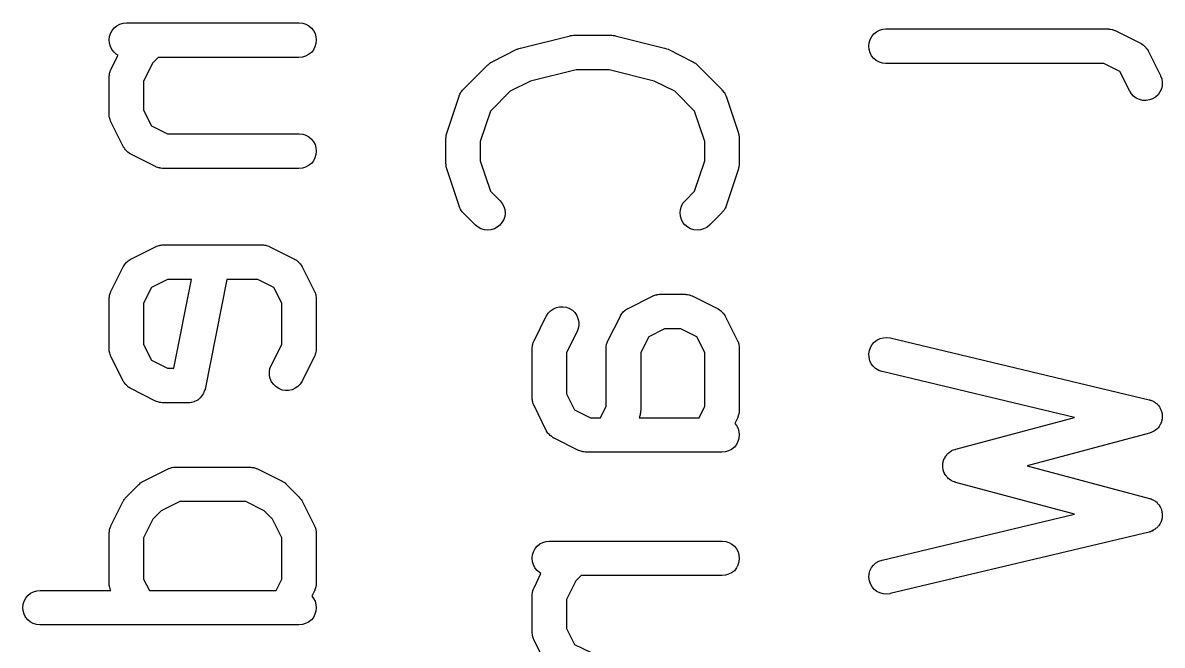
# Model space of a CAD drawing. Extents: x 99.2 to 141.2, y -118.7 to -76.
# Drawn here: x 99.639 to 102.939, y -100.834 to -99.032 of the extents above; entities that cross this region are included whole.
import ezdxf

# ---------------------------------------------------------------- set-up
doc = ezdxf.new("R2010")
doc.units = 0
doc.layers.add('BLACK', color=7, linetype='CONTINUOUS')

msp = doc.modelspace()

# ---------------------------------------------------------------- linework, layer by layer
at = {"layer": 'BLACK', "linetype": 'CONTINUOUS'}
for p, q in [((99.8932, -99.0628), (99.8978, -99.0542)), ((99.8978, -99.0542), (99.9041, -99.0467)), ((99.9041, -99.0467), (99.9116, -99.0405)), ((99.9116, -99.0405), (99.9202, -99.0359)), ((99.9202, -99.0359), (99.9296, -99.0331)), ((99.9296, -99.0331), (99.9393, -99.0321)), ((99.9393, -99.0321), (100.439, -99.0321)), ((100.439, -99.0321), (100.44, -99.0321)), ((100.44, -99.0321), (100.45, -99.0332)), ((100.45, -99.0332), (100.459, -99.0362)), ((100.459, -99.0362), (100.468, -99.0409)), ((100.468, -99.0409), (100.475, -99.0472)), ((100.475, -99.0472), (100.481, -99.0548)), ((100.481, -99.0548), (100.486, -99.0634)), ((102.112, -99.0584), (102.12, -99.0538)), ((102.12, -99.0538), (102.13, -99.051)), ((102.13, -99.051), (102.139, -99.05)), ((102.139, -99.05), (102.782, -99.05)), ((102.782, -99.05), (102.783, -99.05)), ((102.783, -99.05), (102.784, -99.0502)), ((102.784, -99.0502), (102.786, -99.0501)), ((102.786, -99.0501), (102.789, -99.0507)), ((102.789, -99.0507), (102.793, -99.0511)), ((102.793, -99.0511), (102.794, -99.0515)), ((102.794, -99.0515), (102.795, -99.0518)), ((102.795, -99.0518), (102.799, -99.053)), ((102.799, -99.053), (102.802, -99.054)), ((102.802, -99.054), (102.803, -99.0548)), ((102.803, -99.0548), (102.805, -99.0553)), ((102.805, -99.0553), (102.876, -99.091)), ((99.8893, -99.0818), (99.8903, -99.0721)), ((99.8902, -99.0915), (99.8893, -99.0818)), ((99.8903, -99.0721), (99.8932, -99.0628)), ((100.486, -99.0634), (100.488, -99.0728)), ((100.488, -99.0728), (100.489, -99.0825)), ((100.489, -99.0825), (100.488, -99.0922)), ((101.081, -99.1051), (101.224, -99.0694)), ((101.224, -99.0692), (101.225, -99.0691)), ((101.224, -99.0694), (101.224, -99.0692)), ((101.225, -99.0691), (101.226, -99.0688)), ((101.226, -99.0688), (101.23, -99.0684)), ((101.23, -99.0684), (101.234, -99.0679)), ((101.234, -99.0679), (101.235, -99.0679)), ((101.235, -99.0679), (101.236, -99.0679)), ((101.236, -99.0679), (101.343, -99.0679)), ((101.343, -99.0679), (101.344, -99.0679)), ((101.344, -99.0679), (101.344, -99.068)), ((101.344, -99.068), (101.345, -99.0679)), ((101.345, -99.0679), (101.349, -99.0685)), ((101.349, -99.0685), (101.353, -99.069)), ((101.353, -99.069), (101.354, -99.0692)), ((101.354, -99.0692), (101.355, -99.0694)), ((101.355, -99.0694), (101.498, -99.1051)), ((102.089, -99.0997), (102.09, -99.0899)), ((102.09, -99.0899), (102.093, -99.0806)), ((102.093, -99.0806), (102.098, -99.072)), ((102.098, -99.072), (102.104, -99.0645)), ((102.104, -99.0645), (102.112, -99.0584)), ((99.8929, -99.1009), (99.8902, -99.0915)), ((99.8974, -99.1095), (99.8929, -99.1009)), ((99.9036, -99.1171), (99.8974, -99.1095)), ((99.911, -99.1234), (99.9036, -99.1171)), ((100.475, -99.1176), (100.467, -99.1238)), ((100.481, -99.1101), (100.475, -99.1176)), ((100.485, -99.1015), (100.481, -99.1101)), ((100.488, -99.0922), (100.485, -99.1015)), ((100.999, -99.1446), (101.07, -99.1088)), ((101.07, -99.1088), (101.071, -99.1085)), ((101.071, -99.1085), (101.072, -99.1083)), ((101.071, -99.1085), (101.071, -99.1085)), ((101.072, -99.1083), (101.076, -99.1068)), ((101.076, -99.1068), (101.08, -99.1052)), ((101.08, -99.1052), (101.081, -99.1051)), ((101.081, -99.1051), (101.081, -99.1051)), ((101.498, -99.1051), (101.499, -99.1052)), ((101.499, -99.1052), (101.499, -99.1053)), ((101.499, -99.1053), (101.499, -99.1054)), ((101.499, -99.1054), (101.503, -99.107)), ((101.503, -99.107), (101.508, -99.1086)), ((101.508, -99.1086), (101.508, -99.1088)), ((101.508, -99.1088), (101.508, -99.1088)), ((101.508, -99.1088), (101.58, -99.1446)), ((102.09, -99.1094), (102.089, -99.0997)), ((102.093, -99.1187), (102.09, -99.1094)), ((102.097, -99.1274), (102.093, -99.1187)), ((102.876, -99.091), (102.877, -99.0913)), ((102.877, -99.0913), (102.877, -99.0919)), ((102.877, -99.0919), (102.878, -99.0923)), ((102.878, -99.0923), (102.882, -99.0945)), ((102.882, -99.0945), (102.885, -99.0966)), ((102.885, -99.0966), (102.886, -99.0974)), ((102.886, -99.0974), (102.886, -99.098)), ((102.886, -99.098), (102.889, -99.1008)), ((102.889, -99.1008), (102.892, -99.1034)), ((102.892, -99.1034), (102.892, -99.1043)), ((102.892, -99.1043), (102.893, -99.1051)), ((102.893, -99.1051), (102.895, -99.1083)), ((102.895, -99.1083), (102.897, -99.1114)), ((102.897, -99.1114), (102.898, -99.1124)), ((102.898, -99.1124), (102.898, -99.1134)), ((102.898, -99.1134), (102.934, -99.1848)), ((99.8946, -99.1669), (99.9152, -99.1257)), ((99.9152, -99.1257), (99.911, -99.1234)), ((100.016, -99.1475), (99.9893, -99.2011)), ((100.031, -99.1321), (100.016, -99.1475)), ((100.439, -99.1321), (100.031, -99.1321)), ((100.449, -99.1312), (100.439, -99.1321)), ((100.458, -99.1284), (100.449, -99.1312)), ((100.467, -99.1238), (100.458, -99.1284)), ((100.915, -99.2254), (100.986, -99.1539)), ((100.986, -99.1539), (100.987, -99.1534)), ((100.987, -99.1534), (100.989, -99.1517)), ((100.989, -99.1517), (100.991, -99.1498)), ((100.991, -99.1498), (100.993, -99.1486)), ((100.993, -99.1486), (100.994, -99.1474)), ((100.994, -99.1474), (100.997, -99.1461)), ((100.997, -99.1461), (100.999, -99.1446)), ((101.58, -99.1446), (101.58, -99.1449)), ((101.58, -99.1449), (101.582, -99.1464)), ((101.582, -99.1464), (101.585, -99.1477)), ((101.585, -99.1477), (101.587, -99.1491)), ((101.587, -99.1491), (101.588, -99.1502)), ((101.588, -99.1502), (101.59, -99.1521)), ((101.59, -99.1521), (101.592, -99.1539)), ((101.592, -99.1539), (101.664, -99.2254)), ((102.104, -99.135), (102.097, -99.1274)), ((102.111, -99.1413), (102.104, -99.135)), ((102.12, -99.146), (102.111, -99.1413)), ((102.129, -99.1489), (102.12, -99.146)), ((102.139, -99.15), (102.129, -99.1489)), ((102.77, -99.15), (102.139, -99.15)), ((102.139, -99.15), (102.139, -99.15)), ((102.816, -99.173), (102.77, -99.15)), ((99.8893, -99.1886), (99.8895, -99.1871)), ((99.8893, -99.1893), (99.8893, -99.1886)), ((99.8894, -99.1857), (99.89, -99.1823)), ((99.8895, -99.1871), (99.8894, -99.1857)), ((99.89, -99.1823), (99.8904, -99.1789)), ((99.8904, -99.1789), (99.8908, -99.1775)), ((99.8908, -99.1775), (99.8911, -99.176)), ((99.8911, -99.176), (99.8923, -99.1728)), ((99.8923, -99.1728), (99.8933, -99.1696)), ((99.8933, -99.1696), (99.894, -99.1683)), ((99.894, -99.1683), (99.8946, -99.1669)), ((101.242, -99.1679), (101.11, -99.2007)), ((101.337, -99.1679), (101.242, -99.1679)), ((101.468, -99.2007), (101.337, -99.1679)), ((102.845, -99.2295), (102.816, -99.173)), ((102.934, -99.1848), (102.934, -99.1854)), ((102.934, -99.1854), (102.938, -99.1946)), ((99.8893, -99.2964), (99.8893, -99.1893)), ((99.9893, -99.2011), (99.9893, -99.2846)), ((101.11, -99.2007), (101.051, -99.2304)), ((101.528, -99.2304), (101.468, -99.2007)), ((102.939, -99.214), (102.937, -99.2234)), ((102.938, -99.1946), (102.939, -99.2042)), ((102.939, -99.2042), (102.939, -99.214)), ((100.867, -99.352), (100.903, -99.2449)), ((100.903, -99.2429), (100.904, -99.2415)), ((100.903, -99.2442), (100.903, -99.2429)), ((100.903, -99.2449), (100.903, -99.2442)), ((100.904, -99.2415), (100.905, -99.2385)), ((100.905, -99.2385), (100.907, -99.2354)), ((100.907, -99.2354), (100.908, -99.2342)), ((100.908, -99.2329), (100.911, -99.2303)), ((100.908, -99.2342), (100.908, -99.2329)), ((100.911, -99.2303), (100.913, -99.2275)), ((100.913, -99.2275), (100.914, -99.2265)), ((100.914, -99.2265), (100.915, -99.2254)), ((101.051, -99.2304), (100.994, -99.2877)), ((101.585, -99.2877), (101.528, -99.2304)), ((101.664, -99.2254), (101.664, -99.2259)), ((101.664, -99.2259), (101.665, -99.227)), ((101.665, -99.227), (101.666, -99.228)), ((101.666, -99.228), (101.668, -99.2308)), ((101.668, -99.2308), (101.671, -99.2335)), ((101.671, -99.2335), (101.671, -99.2348)), ((101.671, -99.2348), (101.672, -99.236)), ((101.672, -99.236), (101.673, -99.2391)), ((101.673, -99.2391), (101.675, -99.2421)), ((101.675, -99.2421), (101.675, -99.2436)), ((101.675, -99.2436), (101.676, -99.2449)), ((101.676, -99.2449), (101.712, -99.352)), ((102.85, -99.2378), (102.845, -99.2295)), ((102.856, -99.2449), (102.85, -99.2378)), ((102.864, -99.2505), (102.856, -99.2449)), ((102.873, -99.2545), (102.864, -99.2505)), ((102.883, -99.2567), (102.873, -99.2545)), ((102.911, -99.252), (102.902, -99.2554)), ((102.92, -99.2469), (102.911, -99.252)), ((102.927, -99.2402), (102.92, -99.2469)), ((102.932, -99.2323), (102.927, -99.2402)), ((102.937, -99.2234), (102.932, -99.2323)), ((99.9893, -99.2846), (100.012, -99.3306)), ((100.994, -99.2877), (100.964, -99.376)), ((101.614, -99.376), (101.585, -99.2877)), ((102.893, -99.257), (102.883, -99.2567)), ((102.902, -99.2554), (102.893, -99.257)), ((99.8894, -99.2979), (99.8893, -99.2964)), ((99.8894, -99.2994), (99.8894, -99.2979)), ((99.8899, -99.3027), (99.8894, -99.2994)), ((99.8902, -99.3061), (99.8899, -99.3027)), ((99.8907, -99.3076), (99.8902, -99.3061)), ((99.8909, -99.309), (99.8907, -99.3076)), ((99.8921, -99.3122), (99.8909, -99.309)), ((99.8931, -99.3155), (99.8921, -99.3122)), ((99.8937, -99.3168), (99.8931, -99.3155)), ((99.8943, -99.3182), (99.8937, -99.3168)), ((99.8946, -99.3188), (99.8943, -99.3182)), ((99.9303, -99.3902), (99.8946, -99.3188)), ((100.012, -99.3306), (100.058, -99.3536)), ((100.058, -99.3536), (100.439, -99.3536)), ((100.439, -99.3536), (100.44, -99.3536)), ((100.44, -99.3536), (100.45, -99.3547)), ((100.866, -99.3548), (100.867, -99.352)), ((101.712, -99.352), (101.712, -99.3527)), ((101.712, -99.3527), (101.713, -99.3554)), ((100.45, -99.3547), (100.459, -99.3576)), ((100.459, -99.3576), (100.468, -99.3623)), ((100.468, -99.3623), (100.475, -99.3686)), ((100.475, -99.3686), (100.481, -99.3762)), ((100.481, -99.3762), (100.486, -99.3848)), ((100.486, -99.3848), (100.488, -99.3942)), ((100.864, -99.3672), (100.865, -99.3644)), ((100.864, -99.3679), (100.864, -99.3672)), ((100.864, -99.4393), (100.864, -99.3679)), ((100.865, -99.3575), (100.866, -99.3548)), ((100.865, -99.3595), (100.865, -99.3575)), ((100.865, -99.3616), (100.865, -99.3595)), ((100.865, -99.3644), (100.865, -99.3616)), ((100.964, -99.376), (100.964, -99.4312)), ((101.614, -99.4312), (101.614, -99.376)), ((101.713, -99.3554), (101.713, -99.3581)), ((101.713, -99.3581), (101.714, -99.3602)), ((101.714, -99.3602), (101.714, -99.3623)), ((101.714, -99.3623), (101.714, -99.3651)), ((101.714, -99.3651), (101.714, -99.3679)), ((101.714, -99.3679), (101.714, -99.4393)), ((99.9309, -99.3911), (99.9303, -99.3902)), ((99.9313, -99.3921), (99.9309, -99.3911)), ((99.9334, -99.3953), (99.9313, -99.3921)), ((99.9355, -99.3985), (99.9334, -99.3953)), ((99.9362, -99.3993), (99.9355, -99.3985)), ((99.9368, -99.4002), (99.9362, -99.3993)), ((99.9396, -99.4028), (99.9368, -99.4002)), ((99.9422, -99.4056), (99.9396, -99.4028)), ((99.9431, -99.4062), (99.9422, -99.4056)), ((99.9438, -99.407), (99.9431, -99.4062)), ((99.947, -99.409), (99.9438, -99.407)), ((99.9501, -99.4112), (99.947, -99.409)), ((99.9511, -99.4117), (99.9501, -99.4112)), ((99.952, -99.4123), (99.9511, -99.4117)), ((99.9526, -99.4126), (99.952, -99.4123)), ((100.024, -99.4483), (99.9526, -99.4126)), ((100.488, -99.4136), (100.485, -99.4229)), ((100.488, -99.3942), (100.489, -99.4039)), ((100.489, -99.4039), (100.488, -99.4136)), ((100.025, -99.4488), (100.024, -99.4483)), ((100.027, -99.4495), (100.025, -99.4488)), ((100.03, -99.4506), (100.027, -99.4495)), ((100.033, -99.4518), (100.03, -99.4506)), ((100.035, -99.452), (100.033, -99.4518)), ((100.036, -99.4525), (100.035, -99.452)), ((100.039, -99.4529), (100.036, -99.4525)), ((100.043, -99.4534), (100.039, -99.4529)), ((100.449, -99.4526), (100.439, -99.4536)), ((100.458, -99.4498), (100.449, -99.4526)), ((100.467, -99.4452), (100.458, -99.4498)), ((100.475, -99.439), (100.467, -99.4452)), ((100.481, -99.4315), (100.475, -99.439)), ((100.485, -99.4229), (100.481, -99.4315)), ((100.865, -99.4421), (100.864, -99.4393)), ((100.865, -99.4449), (100.865, -99.4421)), ((100.865, -99.4469), (100.865, -99.4449)), ((100.865, -99.449), (100.865, -99.4469)), ((100.866, -99.4517), (100.865, -99.449)), ((100.867, -99.4544), (100.866, -99.4517)), ((100.964, -99.4312), (100.994, -99.5194)), ((101.585, -99.5194), (101.614, -99.4312)), ((101.713, -99.4497), (101.712, -99.4524)), ((101.712, -99.4524), (101.712, -99.4551)), ((101.714, -99.4456), (101.713, -99.4476)), ((101.713, -99.4476), (101.713, -99.4497)), ((101.714, -99.4393), (101.714, -99.44)), ((101.714, -99.44), (101.714, -99.4428)), ((101.714, -99.4428), (101.714, -99.4456)), ((100.044, -99.4534), (100.043, -99.4534)), ((100.046, -99.4536), (100.044, -99.4534)), ((100.439, -99.4536), (100.046, -99.4536)), ((100.046, -99.4536), (100.046, -99.4536)), ((100.867, -99.4551), (100.867, -99.4544)), ((100.903, -99.5622), (100.867, -99.4551)), ((101.712, -99.4551), (101.676, -99.5622)), ((100.994, -99.5194), (101.021, -99.5468)), ((101.021, -99.5468), (101.022, -99.5473)), ((101.022, -99.5473), (101.028, -99.5549)), ((101.551, -99.5543), (101.558, -99.5468)), ((101.558, -99.5468), (101.585, -99.5194)), ((100.903, -99.5636), (100.903, -99.5622)), ((100.904, -99.565), (100.903, -99.5636)), ((100.905, -99.568), (100.904, -99.565)), ((100.907, -99.5712), (100.905, -99.568)), ((100.907, -99.5724), (100.907, -99.5712)), ((100.908, -99.5737), (100.907, -99.5724)), ((100.91, -99.5763), (100.908, -99.5737)), ((100.912, -99.5791), (100.91, -99.5763)), ((100.913, -99.5801), (100.912, -99.5791)), ((100.914, -99.5813), (100.913, -99.5801)), ((100.915, -99.5818), (100.914, -99.5813)), ((100.95, -99.6175), (100.915, -99.5818)), ((101.028, -99.5549), (101.032, -99.5636)), ((101.032, -99.5636), (101.035, -99.5729)), ((101.035, -99.5729), (101.036, -99.5827)), ((101.036, -99.5827), (101.035, -99.5924)), ((101.543, -99.582), (101.544, -99.5723)), ((101.544, -99.5917), (101.543, -99.582)), ((101.544, -99.5723), (101.547, -99.5629)), ((101.547, -99.5629), (101.551, -99.5543)), ((101.664, -99.5818), (101.628, -99.6175)), ((101.665, -99.5806), (101.664, -99.5818)), ((101.666, -99.5796), (101.665, -99.5806)), ((101.668, -99.5769), (101.666, -99.5796)), ((101.67, -99.5742), (101.668, -99.5769)), ((101.671, -99.5729), (101.67, -99.5742)), ((101.672, -99.5718), (101.671, -99.5729)), ((101.673, -99.5686), (101.672, -99.5718)), ((101.675, -99.5656), (101.673, -99.5686)), ((101.676, -99.5629), (101.675, -99.5642)), ((101.675, -99.5642), (101.675, -99.5656)), ((101.676, -99.5622), (101.676, -99.5629)), ((100.958, -99.6237), (100.95, -99.6175)), ((101.021, -99.6177), (101.013, -99.6239)), ((101.027, -99.6102), (101.021, -99.6177)), ((101.032, -99.6017), (101.027, -99.6102)), ((101.035, -99.5924), (101.032, -99.6017)), ((101.547, -99.601), (101.544, -99.5917)), ((101.551, -99.6097), (101.547, -99.601)), ((101.557, -99.6172), (101.551, -99.6097)), ((101.565, -99.6235), (101.557, -99.6172)), ((101.628, -99.6175), (101.628, -99.618)), ((100.966, -99.6283), (100.958, -99.6237)), ((100.976, -99.6312), (100.966, -99.6283)), ((100.986, -99.6321), (100.976, -99.6312)), ((100.995, -99.6312), (100.986, -99.6321)), ((101.005, -99.6284), (100.995, -99.6312)), ((101.013, -99.6239), (101.005, -99.6284)), ((101.573, -99.6282), (101.565, -99.6235)), ((101.583, -99.6311), (101.573, -99.6282)), ((101.592, -99.6321), (101.583, -99.6311)), ((101.602, -99.6313), (101.592, -99.6321)), ((101.611, -99.6286), (101.602, -99.6313)), ((101.62, -99.6241), (101.611, -99.6286)), ((101.628, -99.618), (101.62, -99.6241)), ((99.9526, -99.716), (100.024, -99.6803)), ((100.024, -99.6803), (100.025, -99.68)), ((100.025, -99.68), (100.026, -99.6795)), ((100.026, -99.6795), (100.027, -99.6788)), ((100.027, -99.6788), (100.031, -99.6778)), ((100.031, -99.6778), (100.034, -99.6766)), ((100.034, -99.6766), (100.035, -99.6764)), ((100.035, -99.6764), (100.037, -99.676)), ((100.037, -99.676), (100.04, -99.6756)), ((100.04, -99.6756), (100.043, -99.6751)), ((100.043, -99.6751), (100.045, -99.6751)), ((100.045, -99.6751), (100.046, -99.675)), ((100.046, -99.675), (100.332, -99.675)), ((100.332, -99.675), (100.333, -99.675)), ((100.333, -99.675), (100.334, -99.6752)), ((100.334, -99.6752), (100.336, -99.6751)), ((100.336, -99.6751), (100.339, -99.6757)), ((100.339, -99.6757), (100.343, -99.6761)), ((100.343, -99.6761), (100.344, -99.6765)), ((100.344, -99.6765), (100.345, -99.6768)), ((100.345, -99.6768), (100.349, -99.678)), ((100.349, -99.678), (100.352, -99.679)), ((100.352, -99.679), (100.353, -99.6798)), ((100.353, -99.6798), (100.355, -99.6803)), ((100.355, -99.6803), (100.426, -99.716)), ((99.9507, -99.717), (99.9517, -99.7166)), ((99.9517, -99.7166), (99.9526, -99.716)), ((100.426, -99.716), (100.427, -99.7163)), ((100.427, -99.7163), (100.427, -99.7169)), ((100.427, -99.7169), (100.428, -99.7173)), ((99.8946, -99.8098), (99.9303, -99.7384)), ((99.9303, -99.7384), (99.9306, -99.7377)), ((99.9306, -99.7377), (99.9312, -99.7368)), ((99.9312, -99.7368), (99.9316, -99.7358)), ((99.9316, -99.7358), (99.9338, -99.7327)), ((99.9338, -99.7327), (99.9359, -99.7295)), ((99.9359, -99.7295), (99.9367, -99.7288)), ((99.9367, -99.7288), (99.9373, -99.7279)), ((99.9373, -99.7279), (99.9401, -99.7253)), ((99.9401, -99.7253), (99.9427, -99.7225)), ((99.9427, -99.7225), (99.9436, -99.7219)), ((99.9436, -99.7219), (99.9444, -99.7212)), ((99.9444, -99.7212), (99.9476, -99.7192)), ((99.9476, -99.7192), (99.9507, -99.717)), ((100.428, -99.7173), (100.432, -99.7195)), ((100.432, -99.7195), (100.435, -99.7216)), ((100.435, -99.7216), (100.436, -99.7224)), ((100.436, -99.7224), (100.436, -99.723)), ((100.436, -99.723), (100.439, -99.7258)), ((100.439, -99.7258), (100.442, -99.7284)), ((100.442, -99.7284), (100.442, -99.7293)), ((100.442, -99.7293), (100.443, -99.7301)), ((100.443, -99.7301), (100.445, -99.7333)), ((100.445, -99.7333), (100.447, -99.7364)), ((100.447, -99.7364), (100.448, -99.7374)), ((100.448, -99.7374), (100.448, -99.7384)), ((100.448, -99.7384), (100.484, -99.8098)), ((100.058, -99.775), (100.012, -99.798)), ((100.128, -99.775), (100.058, -99.775)), ((100.077, -100.032), (100.128, -99.775)), ((100.23, -99.775), (100.167, -100.092)), ((100.32, -99.775), (100.23, -99.775)), ((100.366, -99.798), (100.32, -99.775)), ((99.8911, -99.8189), (99.8923, -99.8157)), ((99.8923, -99.8157), (99.8933, -99.8124)), ((99.8933, -99.8124), (99.894, -99.8112)), ((99.894, -99.8112), (99.8946, -99.8098)), ((100.012, -99.798), (99.9893, -99.8439)), ((100.389, -99.8439), (100.366, -99.798)), ((100.484, -99.8098), (100.484, -99.8104)), ((100.484, -99.8104), (100.485, -99.8118)), ((100.485, -99.8118), (100.486, -99.8131)), ((100.486, -99.8131), (100.487, -99.8164)), ((99.8893, -99.8314), (99.8895, -99.83)), ((99.8893, -99.8321), (99.8893, -99.8314)), ((99.8893, -99.975), (99.8893, -99.8321)), ((99.8894, -99.8285), (99.89, -99.8251)), ((99.8895, -99.83), (99.8894, -99.8285)), ((99.89, -99.8251), (99.8904, -99.8217)), ((99.8904, -99.8217), (99.8908, -99.8203)), ((99.8908, -99.8203), (99.8911, -99.8189)), ((99.9893, -99.8439), (99.9893, -99.9632)), ((100.389, -99.9632), (100.389, -99.8439)), ((100.487, -99.8164), (100.488, -99.8196)), ((100.488, -99.8196), (100.488, -99.821)), ((100.488, -99.821), (100.488, -99.8224)), ((100.488, -99.8224), (100.489, -99.8258)), ((100.489, -99.8258), (100.489, -99.8292)), ((100.489, -99.8292), (100.489, -99.8307)), ((100.489, -99.8307), (100.489, -99.8321)), ((100.489, -99.8321), (100.489, -99.975)), ((101.392, -99.8588), (101.463, -99.8231)), ((101.463, -99.8231), (101.464, -99.8228)), ((101.464, -99.8228), (101.465, -99.8223)), ((101.465, -99.8223), (101.467, -99.8216)), ((101.467, -99.8216), (101.47, -99.8206)), ((101.47, -99.8206), (101.473, -99.8195)), ((101.473, -99.8195), (101.475, -99.8192)), ((101.475, -99.8192), (101.476, -99.8188)), ((101.476, -99.8188), (101.479, -99.8185)), ((101.479, -99.8185), (101.483, -99.8179)), ((101.483, -99.8179), (101.484, -99.818)), ((101.484, -99.818), (101.486, -99.8179)), ((101.486, -99.8179), (101.557, -99.8179)), ((101.557, -99.8179), (101.558, -99.8179)), ((101.558, -99.8179), (101.559, -99.818)), ((101.559, -99.818), (101.561, -99.818)), ((101.561, -99.818), (101.564, -99.8186)), ((101.564, -99.8186), (101.568, -99.819)), ((101.568, -99.819), (101.569, -99.8194)), ((101.569, -99.8194), (101.57, -99.8196)), ((101.57, -99.8196), (101.574, -99.8209)), ((101.574, -99.8209), (101.577, -99.8219)), ((101.577, -99.8219), (101.578, -99.8226)), ((101.578, -99.8226), (101.58, -99.8231)), ((101.58, -99.8231), (101.651, -99.8588)), ((101.12, -99.9526), (101.155, -99.8812)), ((101.155, -99.8812), (101.156, -99.8806)), ((101.156, -99.8806), (101.161, -99.8724)), ((101.161, -99.8724), (101.168, -99.8654)), ((101.168, -99.8654), (101.176, -99.8599)), ((101.176, -99.8599), (101.185, -99.856)), ((101.185, -99.856), (101.194, -99.8539)), ((101.194, -99.8539), (101.204, -99.8537)), ((101.204, -99.8537), (101.214, -99.8555)), ((101.214, -99.8555), (101.223, -99.859)), ((101.223, -99.859), (101.231, -99.8643)), ((101.231, -99.8643), (101.238, -99.871)), ((101.238, -99.871), (101.244, -99.879)), ((101.244, -99.879), (101.247, -99.8879)), ((101.334, -99.9526), (101.37, -99.8812)), ((101.37, -99.8797), (101.371, -99.8787)), ((101.37, -99.8806), (101.37, -99.8797)), ((101.37, -99.8812), (101.37, -99.8806)), ((101.371, -99.8787), (101.373, -99.8756)), ((101.373, -99.8756), (101.375, -99.8724)), ((101.375, -99.8724), (101.376, -99.8716)), ((101.376, -99.8716), (101.377, -99.8707)), ((101.377, -99.8707), (101.379, -99.8681)), ((101.379, -99.8681), (101.382, -99.8654)), ((101.382, -99.8654), (101.383, -99.8648)), ((101.383, -99.8648), (101.384, -99.864)), ((101.384, -99.864), (101.387, -99.862)), ((101.387, -99.862), (101.39, -99.8599)), ((101.39, -99.8599), (101.391, -99.8594)), ((101.391, -99.8594), (101.392, -99.8588)), ((101.651, -99.8588), (101.652, -99.8592)), ((101.652, -99.8592), (101.652, -99.8598)), ((101.652, -99.8598), (101.653, -99.8602)), ((101.653, -99.8602), (101.657, -99.8624)), ((101.657, -99.8624), (101.66, -99.8645)), ((101.66, -99.8645), (101.661, -99.8652)), ((101.661, -99.8652), (101.661, -99.8659)), ((101.661, -99.8659), (101.664, -99.8686)), ((101.664, -99.8686), (101.667, -99.8713)), ((101.667, -99.8713), (101.667, -99.8722)), ((101.667, -99.8722), (101.668, -99.8729)), ((101.668, -99.8729), (101.67, -99.8762)), ((101.67, -99.8762), (101.672, -99.8793)), ((101.672, -99.8793), (101.673, -99.8803)), ((101.673, -99.8803), (101.673, -99.8812)), ((101.673, -99.8812), (101.709, -99.9526)), ((101.247, -99.8879), (101.25, -99.8974)), ((101.25, -99.9072), (101.248, -99.9168)), ((101.25, -99.8974), (101.25, -99.9072)), ((101.245, -99.9259), (101.214, -99.9868)), ((101.248, -99.9168), (101.245, -99.9259)), ((101.452, -99.9408), (101.429, -99.9868)), ((101.498, -99.9179), (101.452, -99.9408)), ((101.545, -99.9179), (101.498, -99.9179)), ((101.591, -99.9408), (101.545, -99.9179)), ((101.614, -99.9868), (101.591, -99.9408)), ((102.113, -99.9502), (102.122, -99.9459)), ((102.122, -99.9459), (102.131, -99.9435)), ((102.131, -99.9435), (102.141, -99.9429)), ((102.141, -99.9429), (102.151, -99.9442)), ((102.151, -99.9442), (102.901, -100.123)), ((99.8894, -99.9765), (99.8893, -99.975)), ((99.8894, -99.9779), (99.8894, -99.9765)), ((99.8899, -99.9813), (99.8894, -99.9779)), ((99.9893, -99.9632), (100.012, -100.009)), ((100.359, -100.024), (100.389, -99.9632)), ((100.489, -99.975), (100.489, -99.9757)), ((100.489, -99.9757), (100.489, -99.9772)), ((100.489, -99.9772), (100.489, -99.9786)), ((100.489, -99.9786), (100.489, -99.982)), ((101.114, -99.9714), (101.115, -99.968)), ((101.114, -99.9728), (101.114, -99.9714)), ((101.114, -99.9743), (101.114, -99.9728)), ((101.114, -99.975), (101.114, -99.9743)), ((101.114, -100.118), (101.114, -99.975)), ((101.115, -99.9646), (101.116, -99.9632)), ((101.115, -99.968), (101.115, -99.9646)), ((101.116, -99.9618), (101.117, -99.9586)), ((101.116, -99.9632), (101.116, -99.9618)), ((101.117, -99.9586), (101.118, -99.9553)), ((101.118, -99.9553), (101.119, -99.954)), ((101.119, -99.954), (101.12, -99.9526)), ((101.329, -99.968), (101.33, -99.9646)), ((101.329, -99.9714), (101.329, -99.968)), ((101.329, -99.9728), (101.329, -99.9714)), ((101.329, -99.9743), (101.329, -99.9728)), ((101.329, -99.975), (101.329, -99.9743)), ((101.329, -100.142), (101.329, -99.975)), ((101.33, -99.9618), (101.332, -99.9586)), ((101.33, -99.9632), (101.33, -99.9618)), ((101.33, -99.9646), (101.33, -99.9632)), ((101.332, -99.9586), (101.333, -99.9553)), ((101.333, -99.954), (101.334, -99.9526)), ((101.333, -99.9553), (101.333, -99.954)), ((101.709, -99.9526), (101.709, -99.9533)), ((101.709, -99.9533), (101.71, -99.9546)), ((101.71, -99.9546), (101.711, -99.9559)), ((101.711, -99.9559), (101.712, -99.9592)), ((101.712, -99.9592), (101.713, -99.9624)), ((101.713, -99.9624), (101.713, -99.9639)), ((101.713, -99.9639), (101.713, -99.9653)), ((101.713, -99.9653), (101.714, -99.9687)), ((101.714, -99.9687), (101.714, -99.9721)), ((101.714, -99.9721), (101.714, -99.9735)), ((101.714, -99.9735), (101.714, -99.975)), ((101.714, -99.975), (101.714, -100.154)), ((102.089, -99.9906), (102.091, -99.9809)), ((102.091, -99.9809), (102.094, -99.9717)), ((102.094, -99.9717), (102.099, -99.9633)), ((102.099, -99.9633), (102.105, -99.9561)), ((102.105, -99.9561), (102.113, -99.9502)), ((99.8902, -99.9847), (99.8899, -99.9813)), ((99.8907, -99.9861), (99.8902, -99.9847)), ((99.8909, -99.9876), (99.8907, -99.9861)), ((99.8921, -99.9908), (99.8909, -99.9876)), ((99.8931, -99.9941), (99.8921, -99.9908)), ((99.8937, -99.9954), (99.8931, -99.9941)), ((99.8943, -99.9967), (99.8937, -99.9954)), ((99.8946, -99.9974), (99.8943, -99.9967)), ((99.9303, -100.069), (99.8946, -99.9974)), ((100.012, -100.009), (100.058, -100.032)), ((100.484, -99.9974), (100.448, -100.069)), ((100.485, -99.996), (100.484, -99.9974)), ((100.486, -99.9914), (100.485, -99.9947)), ((100.485, -99.9947), (100.485, -99.996)), ((100.487, -99.9882), (100.486, -99.9914)), ((100.488, -99.9868), (100.487, -99.9882)), ((100.489, -99.982), (100.488, -99.9854)), ((100.488, -99.9854), (100.488, -99.9868)), ((101.214, -99.9868), (101.214, -100.106)), ((101.429, -99.9868), (101.429, -100.154)), ((101.614, -100.142), (101.614, -99.9868)), ((102.09, -100), (102.089, -99.9906)), ((102.092, -100.01), (102.09, -100)), ((102.096, -100.019), (102.092, -100.01)), ((100.058, -100.032), (100.077, -100.032)), ((100.354, -100.043), (100.355, -100.033)), ((100.354, -100.053), (100.354, -100.043)), ((100.355, -100.033), (100.359, -100.024)), ((102.102, -100.026), (102.096, -100.019)), ((102.109, -100.033), (102.102, -100.026)), ((102.118, -100.038), (102.109, -100.033)), ((102.127, -100.041), (102.118, -100.038)), ((102.128, -100.041), (102.127, -100.041)), ((102.685, -100.174), (102.128, -100.041)), ((99.9309, -100.07), (99.9303, -100.069)), ((99.9313, -100.071), (99.9309, -100.07)), ((99.9334, -100.074), (99.9313, -100.071)), ((99.9355, -100.077), (99.9334, -100.074)), ((99.9362, -100.078), (99.9355, -100.077)), ((99.9368, -100.079), (99.9362, -100.078)), ((99.9396, -100.081), (99.9368, -100.079)), ((100.356, -100.062), (100.354, -100.053)), ((100.36, -100.071), (100.356, -100.062)), ((100.366, -100.079), (100.36, -100.071)), ((100.373, -100.086), (100.366, -100.079)), ((100.443, -100.078), (100.436, -100.085)), ((100.448, -100.069), (100.443, -100.078)), ((100.448, -100.069), (100.448, -100.069)), ((99.9422, -100.084), (99.9396, -100.081)), ((99.9431, -100.085), (99.9422, -100.084)), ((99.9438, -100.086), (99.9431, -100.085)), ((99.947, -100.088), (99.9438, -100.086)), ((99.9501, -100.09), (99.947, -100.088)), ((99.9511, -100.09), (99.9501, -100.09)), ((99.952, -100.091), (99.9511, -100.09)), ((99.9526, -100.091), (99.952, -100.091)), ((100.024, -100.127), (99.9526, -100.091)), ((100.159, -100.11), (100.156, -100.114)), ((100.162, -100.106), (100.159, -100.11)), ((100.159, -100.11), (100.159, -100.11)), ((100.159, -100.11), (100.159, -100.11)), ((100.164, -100.102), (100.162, -100.106)), ((100.165, -100.097), (100.164, -100.102)), ((100.164, -100.102), (100.164, -100.102)), ((100.164, -100.102), (100.164, -100.102)), ((100.167, -100.093), (100.165, -100.097)), ((100.167, -100.092), (100.167, -100.092)), ((100.167, -100.092), (100.167, -100.092)), ((100.167, -100.092), (100.167, -100.092)), ((100.167, -100.092), (100.167, -100.093)), ((100.381, -100.091), (100.373, -100.086)), ((100.39, -100.095), (100.381, -100.091)), ((100.4, -100.096), (100.39, -100.095)), ((100.409, -100.096), (100.4, -100.096)), ((100.419, -100.094), (100.409, -100.096)), ((100.428, -100.09), (100.419, -100.094)), ((100.436, -100.085), (100.428, -100.09)), ((101.214, -100.106), (101.237, -100.152)), ((100.025, -100.127), (100.024, -100.127)), ((100.027, -100.128), (100.025, -100.127)), ((100.03, -100.129), (100.027, -100.128)), ((100.033, -100.13), (100.03, -100.129)), ((100.035, -100.131), (100.033, -100.13)), ((100.036, -100.131), (100.035, -100.131)), ((100.039, -100.131), (100.036, -100.131)), ((100.043, -100.132), (100.039, -100.131)), ((100.044, -100.132), (100.043, -100.132)), ((100.046, -100.132), (100.044, -100.132)), ((100.118, -100.132), (100.046, -100.132)), ((100.046, -100.132), (100.046, -100.132)), ((100.123, -100.132), (100.118, -100.132)), ((100.127, -100.131), (100.123, -100.132)), ((100.128, -100.131), (100.127, -100.131)), ((100.127, -100.131), (100.127, -100.131)), ((100.132, -100.13), (100.128, -100.131)), ((100.136, -100.129), (100.132, -100.13)), ((100.137, -100.128), (100.136, -100.129)), ((100.141, -100.126), (100.137, -100.128)), ((100.137, -100.128), (100.137, -100.128)), ((100.145, -100.124), (100.141, -100.126)), ((100.146, -100.124), (100.145, -100.124)), ((100.145, -100.124), (100.145, -100.124)), ((100.149, -100.121), (100.146, -100.124)), ((100.153, -100.118), (100.149, -100.121)), ((100.156, -100.114), (100.153, -100.118)), ((100.153, -100.118), (100.153, -100.118)), ((100.153, -100.118), (100.153, -100.118)), ((101.114, -100.119), (101.114, -100.118)), ((101.114, -100.121), (101.114, -100.119)), ((101.115, -100.124), (101.114, -100.121)), ((101.115, -100.128), (101.115, -100.124)), ((101.116, -100.129), (101.115, -100.128)), ((101.116, -100.13), (101.116, -100.129)), ((101.117, -100.134), (101.116, -100.13)), ((101.118, -100.137), (101.117, -100.134)), ((101.119, -100.138), (101.118, -100.137)), ((101.119, -100.14), (101.119, -100.138)), ((101.12, -100.14), (101.119, -100.14)), ((101.155, -100.212), (101.12, -100.14)), ((101.312, -100.175), (101.329, -100.142)), ((101.598, -100.175), (101.614, -100.142)), ((102.901, -100.123), (102.902, -100.123)), ((102.902, -100.123), (102.904, -100.124)), ((102.904, -100.124), (102.906, -100.124)), ((102.906, -100.124), (102.908, -100.125)), ((102.908, -100.125), (102.911, -100.126)), ((102.911, -100.126), (102.913, -100.127)), ((102.913, -100.127), (102.915, -100.128)), ((102.915, -100.128), (102.917, -100.13)), ((102.917, -100.13), (102.919, -100.131)), ((102.919, -100.131), (102.921, -100.133)), ((102.921, -100.133), (102.923, -100.134)), ((102.923, -100.134), (102.924, -100.136)), ((102.924, -100.136), (102.926, -100.138)), ((102.926, -100.138), (102.928, -100.14)), ((102.928, -100.14), (102.929, -100.141)), ((102.929, -100.141), (102.931, -100.144)), ((102.931, -100.144), (102.932, -100.146)), ((101.237, -100.152), (101.283, -100.175)), ((101.283, -100.175), (101.312, -100.175)), ((101.425, -100.173), (101.424, -100.175)), ((101.424, -100.175), (101.424, -100.175)), ((101.424, -100.175), (101.598, -100.175)), ((101.426, -100.17), (101.425, -100.173)), ((101.427, -100.167), (101.426, -100.17)), ((101.428, -100.161), (101.427, -100.164)), ((101.427, -100.164), (101.427, -100.165)), ((101.427, -100.165), (101.427, -100.167)), ((101.429, -100.154), (101.428, -100.156)), ((101.428, -100.156), (101.428, -100.157)), ((101.428, -100.157), (101.428, -100.161)), ((101.429, -100.154), (101.429, -100.154)), ((101.709, -100.176), (101.701, -100.192)), ((101.71, -100.175), (101.709, -100.176)), ((101.711, -100.17), (101.71, -100.173)), ((101.71, -100.173), (101.71, -100.175)), ((101.712, -100.167), (101.711, -100.17)), ((101.713, -100.165), (101.712, -100.167)), ((101.714, -100.161), (101.713, -100.164)), ((101.713, -100.164), (101.713, -100.165)), ((101.714, -100.154), (101.714, -100.154)), ((101.714, -100.154), (101.714, -100.156)), ((101.714, -100.156), (101.714, -100.157)), ((101.714, -100.157), (101.714, -100.161)), ((102.341, -100.266), (102.685, -100.174)), ((102.932, -100.146), (102.933, -100.148)), ((102.933, -100.148), (102.934, -100.15)), ((102.934, -100.15), (102.935, -100.152)), ((102.935, -100.152), (102.936, -100.154)), ((102.936, -100.154), (102.937, -100.157)), ((102.937, -100.157), (102.938, -100.159)), ((102.938, -100.159), (102.938, -100.161)), ((102.938, -100.161), (102.939, -100.164)), ((102.939, -100.178), (102.938, -100.181)), ((102.939, -100.164), (102.939, -100.166)), ((102.939, -100.166), (102.939, -100.169)), ((102.939, -100.169), (102.939, -100.171)), ((102.939, -100.171), (102.939, -100.174)), ((102.939, -100.174), (102.939, -100.176)), ((102.939, -100.176), (102.939, -100.178)), ((101.701, -100.192), (101.706, -100.198)), ((101.706, -100.198), (101.711, -100.206)), ((101.711, -100.206), (101.713, -100.216)), ((102.92, -100.211), (102.917, -100.213)), ((102.921, -100.21), (102.92, -100.211)), ((102.923, -100.208), (102.921, -100.21)), ((102.925, -100.206), (102.923, -100.208)), ((102.927, -100.205), (102.925, -100.206)), ((102.928, -100.203), (102.927, -100.205)), ((102.93, -100.201), (102.928, -100.203)), ((102.931, -100.199), (102.93, -100.201)), ((102.932, -100.197), (102.931, -100.199)), ((102.933, -100.195), (102.932, -100.197)), ((102.935, -100.193), (102.933, -100.195)), ((102.937, -100.188), (102.935, -100.19)), ((102.935, -100.19), (102.935, -100.193)), ((102.938, -100.183), (102.937, -100.186)), ((102.937, -100.186), (102.937, -100.188)), ((102.938, -100.181), (102.938, -100.183)), ((101.156, -100.213), (101.155, -100.212)), ((101.156, -100.214), (101.156, -100.213)), ((101.158, -100.217), (101.156, -100.214)), ((101.16, -100.22), (101.158, -100.217)), ((101.161, -100.221), (101.16, -100.22)), ((101.162, -100.222), (101.161, -100.221)), ((101.165, -100.224), (101.162, -100.222)), ((101.167, -100.227), (101.165, -100.224)), ((101.168, -100.228), (101.167, -100.227)), ((101.169, -100.228), (101.168, -100.228)), ((101.172, -100.23), (101.169, -100.228)), ((101.175, -100.233), (101.172, -100.23)), ((101.176, -100.233), (101.175, -100.233)), ((101.177, -100.234), (101.176, -100.233)), ((101.178, -100.234), (101.177, -100.234)), ((101.249, -100.27), (101.178, -100.234)), ((101.71, -100.244), (101.706, -100.253)), ((101.713, -100.235), (101.71, -100.244)), ((101.713, -100.216), (101.714, -100.225)), ((101.714, -100.225), (101.713, -100.235)), ((102.902, -100.22), (102.548, -100.314)), ((102.904, -100.219), (102.902, -100.22)), ((102.907, -100.218), (102.904, -100.219)), ((102.909, -100.217), (102.907, -100.218)), ((102.911, -100.216), (102.909, -100.217)), ((102.913, -100.215), (102.911, -100.216)), ((102.915, -100.214), (102.913, -100.215)), ((102.917, -100.213), (102.915, -100.214)), ((101.25, -100.27), (101.249, -100.27)), ((101.252, -100.271), (101.25, -100.27)), ((101.255, -100.272), (101.252, -100.271)), ((101.258, -100.273), (101.255, -100.272)), ((101.26, -100.273), (101.258, -100.273)), ((101.261, -100.274), (101.26, -100.273)), ((101.264, -100.274), (101.261, -100.274)), ((101.268, -100.275), (101.264, -100.274)), ((101.269, -100.275), (101.268, -100.275)), ((101.271, -100.275), (101.269, -100.275)), ((101.664, -100.275), (101.271, -100.275)), ((101.271, -100.275), (101.271, -100.275)), ((101.674, -100.274), (101.664, -100.275)), ((101.683, -100.271), (101.674, -100.274)), ((101.692, -100.267), (101.683, -100.271)), ((101.7, -100.26), (101.692, -100.267)), ((101.706, -100.253), (101.7, -100.26)), ((102.318, -100.279), (102.321, -100.277)), ((102.321, -100.277), (102.322, -100.276)), ((102.322, -100.276), (102.323, -100.275)), ((102.323, -100.275), (102.326, -100.273)), ((102.326, -100.273), (102.329, -100.271)), ((102.329, -100.271), (102.33, -100.27)), ((102.33, -100.27), (102.332, -100.269)), ((102.332, -100.269), (102.335, -100.268)), ((102.335, -100.268), (102.338, -100.267)), ((102.338, -100.267), (102.339, -100.267)), ((102.339, -100.267), (102.341, -100.266)), ((102.304, -100.307), (102.305, -100.304)), ((102.304, -100.309), (102.304, -100.307)), ((102.304, -100.311), (102.304, -100.309)), ((102.305, -100.301), (102.306, -100.3)), ((102.305, -100.304), (102.305, -100.301)), ((102.306, -100.298), (102.308, -100.295)), ((102.306, -100.3), (102.306, -100.298)), ((102.308, -100.295), (102.309, -100.292)), ((102.309, -100.292), (102.31, -100.291)), ((102.31, -100.289), (102.312, -100.286)), ((102.31, -100.291), (102.31, -100.289)), ((102.312, -100.286), (102.314, -100.284)), ((102.314, -100.284), (102.315, -100.282)), ((102.315, -100.282), (102.316, -100.281)), ((102.316, -100.281), (102.318, -100.279)), ((99.9884, -100.359), (100.06, -100.323)), ((100.06, -100.323), (100.062, -100.322)), ((100.06, -100.323), (100.06, -100.323)), ((100.062, -100.322), (100.063, -100.322)), ((100.063, -100.322), (100.066, -100.321)), ((100.066, -100.321), (100.07, -100.319)), ((100.07, -100.319), (100.071, -100.319)), ((100.071, -100.319), (100.072, -100.319)), ((100.072, -100.319), (100.076, -100.318)), ((100.076, -100.318), (100.079, -100.318)), ((100.079, -100.318), (100.081, -100.318)), ((100.081, -100.318), (100.082, -100.318)), ((100.082, -100.318), (100.296, -100.318)), ((100.296, -100.318), (100.297, -100.318)), ((100.297, -100.318), (100.299, -100.318)), ((100.299, -100.318), (100.3, -100.318)), ((100.3, -100.318), (100.303, -100.319)), ((100.303, -100.319), (100.307, -100.319)), ((100.307, -100.319), (100.308, -100.319)), ((100.308, -100.319), (100.31, -100.32)), ((100.31, -100.32), (100.313, -100.321)), ((100.313, -100.321), (100.316, -100.322)), ((100.316, -100.322), (100.317, -100.323)), ((100.317, -100.323), (100.319, -100.323)), ((100.319, -100.323), (100.39, -100.359)), ((102.304, -100.314), (102.304, -100.311)), ((102.304, -100.317), (102.304, -100.314)), ((102.304, -100.319), (102.304, -100.317)), ((102.304, -100.32), (102.304, -100.319)), ((102.305, -100.324), (102.304, -100.32)), ((102.305, -100.327), (102.305, -100.324)), ((102.306, -100.328), (102.305, -100.327)), ((102.306, -100.33), (102.306, -100.328)), ((102.307, -100.333), (102.306, -100.33)), ((102.309, -100.336), (102.307, -100.333)), ((102.309, -100.337), (102.309, -100.336)), ((102.31, -100.339), (102.309, -100.337)), ((102.312, -100.342), (102.31, -100.339)), ((102.314, -100.344), (102.312, -100.342)), ((102.548, -100.314), (102.902, -100.409)), ((99.9396, -100.404), (99.9754, -100.368)), ((99.9754, -100.368), (99.9759, -100.368)), ((99.9759, -100.368), (99.978, -100.366)), ((99.978, -100.366), (99.9801, -100.364)), ((99.9801, -100.364), (99.9819, -100.363)), ((99.9819, -100.363), (99.9835, -100.362)), ((99.9835, -100.362), (99.986, -100.36)), ((99.986, -100.36), (99.9884, -100.359)), ((100.39, -100.359), (100.391, -100.359)), ((100.391, -100.359), (100.393, -100.361)), ((100.393, -100.361), (100.396, -100.362)), ((100.396, -100.362), (100.397, -100.363)), ((100.397, -100.363), (100.399, -100.364)), ((100.399, -100.364), (100.401, -100.366)), ((100.401, -100.366), (100.403, -100.368)), ((100.403, -100.368), (100.439, -100.404)), ((102.315, -100.346), (102.314, -100.344)), ((102.316, -100.347), (102.315, -100.346)), ((102.318, -100.349), (102.316, -100.347)), ((102.32, -100.352), (102.318, -100.349)), ((102.322, -100.352), (102.32, -100.352)), ((102.323, -100.354), (102.322, -100.352)), ((102.325, -100.355), (102.323, -100.354)), ((102.328, -100.357), (102.325, -100.355)), ((102.33, -100.358), (102.328, -100.357)), ((102.331, -100.359), (102.33, -100.358)), ((102.334, -100.36), (102.331, -100.359)), ((102.337, -100.361), (102.334, -100.36)), ((102.338, -100.362), (102.337, -100.361)), ((102.34, -100.362), (102.338, -100.362)), ((102.341, -100.363), (102.34, -100.362)), ((102.685, -100.454), (102.341, -100.363)), ((99.9348, -100.41), (99.9359, -100.408)), ((99.9359, -100.408), (99.9379, -100.406)), ((99.9379, -100.406), (99.9396, -100.404)), ((100.439, -100.404), (100.439, -100.404)), ((100.439, -100.404), (100.441, -100.407)), ((100.441, -100.407), (100.443, -100.409)), ((100.443, -100.409), (100.444, -100.41)), ((102.902, -100.409), (102.903, -100.409)), ((102.903, -100.409), (102.905, -100.41)), ((99.8946, -100.488), (99.9303, -100.417)), ((99.9303, -100.417), (99.9306, -100.416)), ((99.9306, -100.416), (99.9321, -100.414)), ((99.9321, -100.414), (99.9334, -100.411)), ((99.9334, -100.411), (99.9348, -100.41)), ((100.094, -100.418), (100.04, -100.445)), ((100.285, -100.418), (100.094, -100.418)), ((100.338, -100.445), (100.285, -100.418)), ((100.444, -100.41), (100.446, -100.412)), ((100.446, -100.412), (100.447, -100.415)), ((100.447, -100.415), (100.448, -100.417)), ((100.448, -100.417), (100.484, -100.488)), ((102.905, -100.41), (102.907, -100.41)), ((102.907, -100.41), (102.91, -100.412)), ((102.91, -100.412), (102.912, -100.413)), ((102.912, -100.413), (102.914, -100.414)), ((102.914, -100.414), (102.916, -100.415)), ((102.916, -100.415), (102.918, -100.416)), ((102.918, -100.416), (102.92, -100.418)), ((102.92, -100.418), (102.922, -100.419)), ((102.922, -100.419), (102.924, -100.421)), ((102.924, -100.421), (102.925, -100.423)), ((102.925, -100.423), (102.927, -100.425)), ((102.927, -100.425), (102.929, -100.426)), ((102.929, -100.426), (102.93, -100.428)), ((102.93, -100.428), (102.931, -100.43)), ((102.931, -100.43), (102.933, -100.433)), ((102.933, -100.433), (102.934, -100.435)), ((102.934, -100.435), (102.935, -100.437)), ((102.935, -100.437), (102.936, -100.439)), ((102.936, -100.439), (102.937, -100.441)), ((102.937, -100.441), (102.937, -100.444)), ((100.016, -100.469), (99.9893, -100.523)), ((100.04, -100.445), (100.016, -100.469)), ((100.362, -100.469), (100.338, -100.445)), ((100.389, -100.523), (100.362, -100.469)), ((102.128, -100.587), (102.685, -100.454)), ((102.936, -100.475), (102.935, -100.477)), ((102.937, -100.473), (102.936, -100.475)), ((102.937, -100.444), (102.938, -100.446)), ((102.938, -100.47), (102.937, -100.473)), ((102.938, -100.446), (102.938, -100.448)), ((102.938, -100.448), (102.939, -100.451)), ((102.939, -100.465), (102.938, -100.468)), ((102.938, -100.468), (102.938, -100.47)), ((102.939, -100.451), (102.939, -100.453)), ((102.939, -100.453), (102.939, -100.456)), ((102.939, -100.456), (102.939, -100.458)), ((102.939, -100.458), (102.939, -100.461)), ((102.939, -100.461), (102.939, -100.463)), ((102.939, -100.463), (102.939, -100.465)), ((99.8894, -100.507), (99.89, -100.504)), ((99.8895, -100.509), (99.8894, -100.507)), ((99.89, -100.504), (99.8904, -100.5)), ((99.8904, -100.5), (99.8908, -100.499)), ((99.8908, -100.499), (99.8911, -100.497)), ((99.8911, -100.497), (99.8923, -100.494)), ((99.8923, -100.494), (99.8933, -100.491)), ((99.8933, -100.491), (99.894, -100.49)), ((99.894, -100.49), (99.8946, -100.488)), ((100.484, -100.488), (100.484, -100.489)), ((100.484, -100.489), (100.485, -100.49)), ((100.485, -100.49), (100.486, -100.492)), ((100.486, -100.492), (100.487, -100.495)), ((100.487, -100.495), (100.488, -100.498)), ((100.488, -100.498), (100.488, -100.5)), ((100.488, -100.5), (100.488, -100.501)), ((100.488, -100.501), (100.489, -100.504)), ((100.489, -100.504), (100.489, -100.508)), ((100.489, -100.508), (100.489, -100.509)), ((102.901, -100.506), (102.151, -100.684)), ((102.903, -100.505), (102.901, -100.506)), ((102.905, -100.505), (102.903, -100.505)), ((102.908, -100.503), (102.905, -100.505)), ((102.91, -100.503), (102.908, -100.503)), ((102.912, -100.501), (102.91, -100.503)), ((102.914, -100.501), (102.912, -100.501)), ((102.916, -100.499), (102.914, -100.501)), ((102.919, -100.498), (102.916, -100.499)), ((102.92, -100.496), (102.919, -100.498)), ((102.922, -100.495), (102.92, -100.496)), ((102.924, -100.493), (102.922, -100.495)), ((102.926, -100.491), (102.924, -100.493)), ((102.927, -100.489), (102.926, -100.491)), ((102.929, -100.488), (102.927, -100.489)), ((102.93, -100.486), (102.929, -100.488)), ((102.932, -100.483), (102.93, -100.486)), ((102.933, -100.481), (102.932, -100.483)), ((102.934, -100.479), (102.933, -100.481)), ((102.935, -100.477), (102.934, -100.479)), ((99.8893, -100.51), (99.8895, -100.509)), ((99.8893, -100.511), (99.8893, -100.51)), ((99.8893, -100.654), (99.8893, -100.511)), ((99.9893, -100.523), (99.9893, -100.642)), ((100.389, -100.642), (100.389, -100.523)), ((100.489, -100.509), (100.489, -100.511)), ((100.489, -100.511), (100.489, -100.654)), ((101.129, -100.547), (101.137, -100.54)), ((101.137, -100.54), (101.145, -100.536)), ((101.145, -100.536), (101.155, -100.533)), ((101.155, -100.533), (101.164, -100.532)), ((101.164, -100.532), (101.664, -100.532)), ((101.664, -100.532), (101.665, -100.532)), ((101.665, -100.532), (101.675, -100.533)), ((101.675, -100.533), (101.684, -100.536)), ((101.684, -100.536), (101.693, -100.541)), ((101.693, -100.541), (101.7, -100.547)), ((101.114, -100.582), (101.115, -100.572)), ((101.115, -100.572), (101.118, -100.563)), ((101.118, -100.563), (101.123, -100.554)), ((101.123, -100.554), (101.129, -100.547)), ((101.7, -100.547), (101.706, -100.555)), ((101.706, -100.555), (101.711, -100.563)), ((101.711, -100.563), (101.713, -100.573)), ((101.713, -100.573), (101.714, -100.582)), ((101.115, -100.592), (101.114, -100.582)), ((101.118, -100.601), (101.115, -100.592)), ((101.122, -100.61), (101.118, -100.601)), ((101.71, -100.602), (101.706, -100.61)), ((101.713, -100.592), (101.71, -100.602)), ((101.714, -100.582), (101.713, -100.592)), ((102.097, -100.609), (102.103, -100.602)), ((102.103, -100.602), (102.11, -100.595)), ((102.11, -100.595), (102.118, -100.59)), ((102.118, -100.59), (102.128, -100.587)), ((101.12, -100.667), (101.14, -100.626)), ((101.129, -100.617), (101.122, -100.61)), ((101.136, -100.623), (101.129, -100.617)), ((101.14, -100.626), (101.136, -100.623)), ((101.256, -100.632), (101.241, -100.647)), ((101.664, -100.632), (101.256, -100.632)), ((101.674, -100.631), (101.664, -100.632)), ((101.683, -100.628), (101.674, -100.631)), ((101.692, -100.624), (101.683, -100.628)), ((101.7, -100.618), (101.692, -100.624)), ((101.706, -100.61), (101.7, -100.618)), ((102.089, -100.637), (102.09, -100.628)), ((102.091, -100.647), (102.089, -100.637)), ((102.09, -100.628), (102.092, -100.618)), ((102.092, -100.618), (102.097, -100.609)), ((99.8894, -100.655), (99.8893, -100.654)), ((99.8894, -100.657), (99.8894, -100.655)), ((99.8899, -100.66), (99.8894, -100.657)), ((99.8902, -100.663), (99.8899, -100.66)), ((99.8907, -100.665), (99.8902, -100.663)), ((99.8909, -100.666), (99.8907, -100.665)), ((99.8921, -100.669), (99.8909, -100.666)), ((99.8931, -100.673), (99.8921, -100.669)), ((99.8937, -100.674), (99.8931, -100.673)), ((99.9893, -100.642), (100.006, -100.675)), ((100.373, -100.675), (100.389, -100.642)), ((100.486, -100.67), (100.485, -100.673)), ((100.485, -100.673), (100.485, -100.675)), ((100.487, -100.667), (100.486, -100.67)), ((100.488, -100.665), (100.487, -100.667)), ((100.489, -100.661), (100.488, -100.664)), ((100.488, -100.664), (100.488, -100.665)), ((100.489, -100.654), (100.489, -100.654)), ((100.489, -100.654), (100.489, -100.656)), ((100.489, -100.656), (100.489, -100.657)), ((100.489, -100.657), (100.489, -100.661)), ((101.116, -100.676), (101.117, -100.673)), ((101.117, -100.673), (101.118, -100.67)), ((101.118, -100.67), (101.119, -100.668)), ((101.119, -100.668), (101.12, -100.667)), ((101.241, -100.647), (101.214, -100.701)), ((102.094, -100.656), (102.091, -100.647)), ((102.099, -100.665), (102.094, -100.656)), ((102.105, -100.672), (102.099, -100.665)), ((102.113, -100.678), (102.105, -100.672)), ((99.6403, -100.715), (99.6432, -100.706)), ((99.6432, -100.706), (99.6478, -100.697)), ((99.6478, -100.697), (99.6541, -100.69)), ((99.6541, -100.69), (99.6616, -100.683)), ((99.6616, -100.683), (99.6702, -100.679)), ((99.6702, -100.679), (99.6796, -100.676)), ((99.6796, -100.676), (99.6893, -100.675)), ((99.6893, -100.675), (99.8941, -100.675)), ((99.8941, -100.675), (99.8937, -100.674)), ((100.006, -100.675), (100.373, -100.675)), ((100.484, -100.676), (100.476, -100.692)), ((100.476, -100.692), (100.481, -100.698)), ((100.481, -100.698), (100.486, -100.706)), ((100.485, -100.675), (100.484, -100.676)), ((100.486, -100.706), (100.488, -100.716)), ((101.114, -100.686), (101.115, -100.682)), ((101.114, -100.687), (101.114, -100.686)), ((101.114, -100.689), (101.114, -100.687)), ((101.114, -100.796), (101.114, -100.689)), ((101.114, -100.689), (101.114, -100.689)), ((101.115, -100.679), (101.116, -100.677)), ((101.115, -100.682), (101.115, -100.679)), ((101.116, -100.677), (101.116, -100.676)), ((101.214, -100.701), (101.214, -100.785)), ((102.121, -100.682), (102.113, -100.678)), ((102.131, -100.685), (102.121, -100.682)), ((102.14, -100.686), (102.131, -100.685)), ((102.15, -100.685), (102.14, -100.686)), ((102.151, -100.684), (102.15, -100.685)), ((99.6393, -100.725), (99.6403, -100.715)), ((99.6402, -100.734), (99.6393, -100.725)), ((99.6429, -100.744), (99.6402, -100.734)), ((100.488, -100.735), (100.485, -100.744)), ((100.488, -100.716), (100.489, -100.725)), ((100.489, -100.725), (100.488, -100.735)), ((99.6474, -100.752), (99.6429, -100.744)), ((99.6536, -100.76), (99.6474, -100.752)), ((99.661, -100.766), (99.6536, -100.76)), ((99.6696, -100.771), (99.661, -100.766)), ((99.6789, -100.774), (99.6696, -100.771)), ((100.458, -100.771), (100.449, -100.774)), ((100.467, -100.767), (100.458, -100.771)), ((100.475, -100.76), (100.467, -100.767)), ((100.481, -100.753), (100.475, -100.76)), ((100.485, -100.744), (100.481, -100.753)), ((99.6886, -100.775), (99.6789, -100.774)), ((99.6893, -100.775), (99.6886, -100.775)), ((100.439, -100.775), (99.6893, -100.775)), ((100.449, -100.774), (100.439, -100.775)), ((101.114, -100.798), (101.114, -100.796)), ((101.114, -100.799), (101.114, -100.798)), ((101.115, -100.803), (101.114, -100.799)), ((101.115, -100.806), (101.115, -100.803)), ((101.214, -100.785), (101.237, -100.831)), ((101.116, -100.808), (101.115, -100.806)), ((101.116, -100.809), (101.116, -100.808)), ((101.117, -100.812), (101.116, -100.809)), ((101.118, -100.815), (101.117, -100.812)), ((101.119, -100.817), (101.118, -100.815)), ((101.119, -100.818), (101.119, -100.817)), ((101.12, -100.819), (101.119, -100.818)), ((101.155, -100.89), (101.12, -100.819)), ((101.237, -100.831), (101.283, -100.854))]:
    msp.add_line(p, q, dxfattribs=at)

doc.saveas('drawing.dxf')
